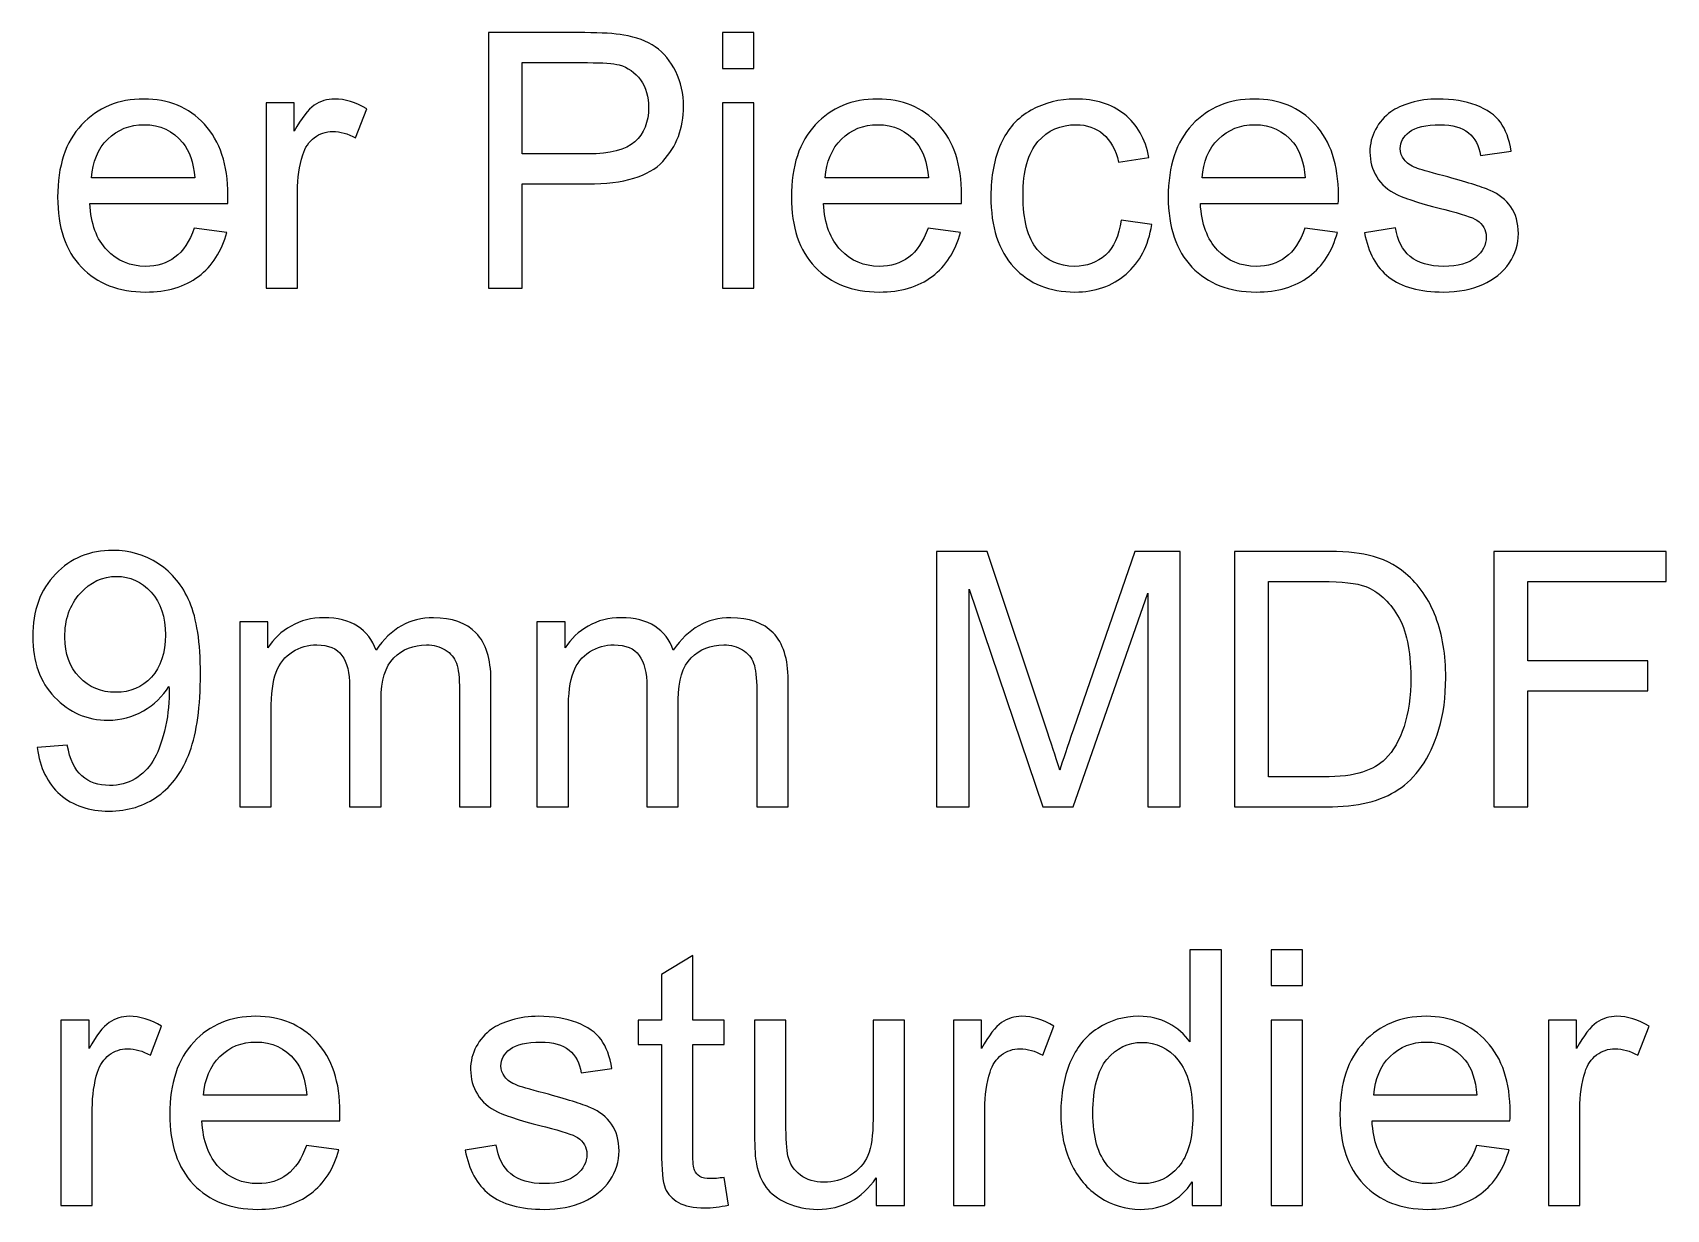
# Model space of a CAD drawing. Header units: millimetres. Extents: x 198 to 2216, y -826 to 151.
# Drawn here: x 527 to 643.3, y -806.1 to -722.3 of the extents above; entities that cross this region are included whole.
import ezdxf

# ---------------------------------------------------------------- set-up
doc = ezdxf.new("R2010")
doc.units = ezdxf.units.MM
doc.header["$MEASUREMENT"] = 0
doc.layers.add('Layer 1', color=7, linetype='Continuous')

msp = doc.modelspace()

# ---------------------------------------------------------------- linework, layer by layer
at = {"layer": 'Layer 1', "color": 250}
for points, knots in [([(559.4156, -740.5135), (559.4156, -740.5135), (559.4156, -722.3271), (559.4156, -722.3271), (559.4156, -722.3271), (566.2821, -722.3271), (566.2821, -722.3271), (567.4886, -722.3271), (568.4114, -722.3864), (569.0507, -722.5007), (569.9439, -722.6488), (570.6932, -722.9325), (571.2986, -723.3473), (571.9039, -723.7664), (572.3908, -724.3506), (572.7591, -725.0999), (573.1274, -725.8492), (573.3094, -726.6747), (573.3094, -727.5764), (573.3094, -729.1174), (572.8183, -730.4255), (571.832, -731.4923), (570.8498, -732.5633), (569.0676, -733.0967), (566.4937, -733.0967), (566.4937, -733.0967), (561.8286, -733.0967), (561.8286, -733.0967), (561.8286, -733.0967), (561.8286, -740.5135), (561.8286, -740.5135), (561.8286, -740.5135), (559.4156, -740.5135), (559.4156, -740.5135)], [0, 0, 0, 0, 0.09090909, 0.09090909, 0.09090909, 0.18181818, 0.18181818, 0.18181818, 0.27272727, 0.27272727, 0.27272727, 0.36363636, 0.36363636, 0.36363636, 0.45454545, 0.45454545, 0.45454545, 0.54545455, 0.54545455, 0.54545455, 0.63636364, 0.63636364, 0.63636364, 0.72727273, 0.72727273, 0.72727273, 0.81818182, 0.81818182, 0.81818182, 0.90909091, 0.90909091, 0.90909091, 1, 1, 1, 1]), ([(576.078, -724.8671), (576.078, -724.8671), (576.078, -722.3271), (576.078, -722.3271), (576.078, -722.3271), (578.3132, -722.3271), (578.3132, -722.3271), (578.3132, -722.3271), (578.3132, -724.8671), (578.3132, -724.8671), (578.3132, -724.8671), (576.078, -724.8671), (576.078, -724.8671)], [0, 0, 0, 0, 0.25, 0.25, 0.25, 0.5, 0.5, 0.5, 0.75, 0.75, 0.75, 1, 1, 1, 1]), ([(561.8286, -730.9631), (561.8286, -730.9631), (566.5276, -730.9631), (566.5276, -730.9631), (568.0855, -730.9631), (569.1861, -730.6752), (569.8423, -730.0953), (570.4942, -729.5153), (570.8202, -728.7025), (570.8202, -727.6484), (570.8202, -726.8906), (570.6297, -726.2387), (570.2445, -725.6968), (569.8592, -725.155), (569.3512, -724.7951), (568.7247, -724.6216), (568.3183, -724.5157), (567.569, -724.4607), (566.481, -724.4607), (566.481, -724.4607), (561.8286, -724.4607), (561.8286, -724.4607), (561.8286, -724.4607), (561.8286, -730.9631), (561.8286, -730.9631)], [0, 0, 0, 0, 0.125, 0.125, 0.125, 0.25, 0.25, 0.25, 0.375, 0.375, 0.375, 0.5, 0.5, 0.5, 0.625, 0.625, 0.625, 0.75, 0.75, 0.75, 0.875, 0.875, 0.875, 1, 1, 1, 1]), ([(538.486, -736.2463), (538.486, -736.2463), (540.7974, -736.5511), (540.7974, -736.5511), (540.4376, -737.8931), (539.7645, -738.9387), (538.7823, -739.6795), (537.8002, -740.4204), (536.5471, -740.7929), (535.0189, -740.7929), (533.097, -740.7929), (531.573, -740.2002), (530.4469, -739.0149), (529.3208, -737.8338), (528.7578, -736.1701), (528.7578, -734.0323), (528.7578, -731.8225), (529.3251, -730.1037), (530.4638, -728.8845), (531.6026, -727.6611), (533.08, -727.0515), (534.8961, -727.0515), (536.653, -727.0515), (538.0881, -727.6484), (539.2014, -728.8464), (540.3148, -730.0445), (540.8736, -731.7293), (540.8736, -733.901), (540.8736, -734.0323), (540.8694, -734.2312), (540.8609, -734.4937), (540.8609, -734.4937), (531.0438, -734.4937), (531.0438, -734.4937), (531.1285, -735.9373), (531.5349, -737.0464), (532.2715, -737.8126), (533.0038, -738.5789), (533.9225, -738.9641), (535.0189, -738.9641), (535.8359, -738.9641), (536.5344, -738.7482), (537.1102, -738.3164), (537.6901, -737.8846), (538.1473, -737.1946), (538.486, -736.2463)], [0, 0, 0, 0, 0.06666667, 0.06666667, 0.06666667, 0.13333333, 0.13333333, 0.13333333, 0.2, 0.2, 0.2, 0.26666667, 0.26666667, 0.26666667, 0.33333333, 0.33333333, 0.33333333, 0.4, 0.4, 0.4, 0.46666667, 0.46666667, 0.46666667, 0.53333333, 0.53333333, 0.53333333, 0.6, 0.6, 0.6, 0.66666667, 0.66666667, 0.66666667, 0.73333333, 0.73333333, 0.73333333, 0.8, 0.8, 0.8, 0.86666667, 0.86666667, 0.86666667, 0.93333333, 0.93333333, 0.93333333, 1, 1, 1, 1]), ([(543.5956, -740.5135), (543.5956, -740.5135), (543.5956, -727.3309), (543.5956, -727.3309), (543.5956, -727.3309), (545.6022, -727.3309), (545.6022, -727.3309), (545.6022, -727.3309), (545.6022, -729.3502), (545.6022, -729.3502), (546.1144, -728.4146), (546.5886, -727.7966), (547.0246, -727.5002), (547.4606, -727.1997), (547.939, -727.0515), (548.4597, -727.0515), (549.2132, -727.0515), (549.9795, -727.2886), (550.7584, -727.7585), (550.7584, -727.7585), (549.9625, -729.8201), (549.9625, -729.8201), (549.4207, -729.5153), (548.8788, -729.3629), (548.3369, -729.3629), (547.8501, -729.3629), (547.4141, -729.5111), (547.0288, -729.8032), (546.6436, -730.0953), (546.3684, -730.5017), (546.2033, -731.0224), (545.9536, -731.814), (545.8308, -732.6818), (545.8308, -733.6259), (545.8308, -733.6259), (545.8308, -740.5135), (545.8308, -740.5135), (545.8308, -740.5135), (543.5956, -740.5135), (543.5956, -740.5135)], [0, 0, 0, 0, 0.07692308, 0.07692308, 0.07692308, 0.15384615, 0.15384615, 0.15384615, 0.23076923, 0.23076923, 0.23076923, 0.30769231, 0.30769231, 0.30769231, 0.38461538, 0.38461538, 0.38461538, 0.46153846, 0.46153846, 0.46153846, 0.53846154, 0.53846154, 0.53846154, 0.61538462, 0.61538462, 0.61538462, 0.69230769, 0.69230769, 0.69230769, 0.76923077, 0.76923077, 0.76923077, 0.84615385, 0.84615385, 0.84615385, 0.92307692, 0.92307692, 0.92307692, 1, 1, 1, 1]), ([(576.078, -740.5135), (576.078, -740.5135), (576.078, -727.3309), (576.078, -727.3309), (576.078, -727.3309), (578.3132, -727.3309), (578.3132, -727.3309), (578.3132, -727.3309), (578.3132, -740.5135), (578.3132, -740.5135), (578.3132, -740.5135), (576.078, -740.5135), (576.078, -740.5135)], [0, 0, 0, 0, 0.25, 0.25, 0.25, 0.5, 0.5, 0.5, 0.75, 0.75, 0.75, 1, 1, 1, 1]), ([(590.7126, -736.2463), (590.7126, -736.2463), (593.024, -736.5511), (593.024, -736.5511), (592.6642, -737.8931), (591.9911, -738.9387), (591.0089, -739.6795), (590.0268, -740.4204), (588.7737, -740.7929), (587.2455, -740.7929), (585.3236, -740.7929), (583.7996, -740.2002), (582.6735, -739.0149), (581.5474, -737.8338), (580.9844, -736.1701), (580.9844, -734.0323), (580.9844, -731.8225), (581.5517, -730.1037), (582.6904, -728.8845), (583.8292, -727.6611), (585.3066, -727.0515), (587.1227, -727.0515), (588.8796, -727.0515), (590.3147, -727.6484), (591.428, -728.8464), (592.5414, -730.0445), (593.1002, -731.7293), (593.1002, -733.901), (593.1002, -734.0323), (593.096, -734.2312), (593.0875, -734.4937), (593.0875, -734.4937), (583.2704, -734.4937), (583.2704, -734.4937), (583.3551, -735.9373), (583.7615, -737.0464), (584.4981, -737.8126), (585.2304, -738.5789), (586.1491, -738.9641), (587.2455, -738.9641), (588.0625, -738.9641), (588.761, -738.7482), (589.3368, -738.3164), (589.9167, -737.8846), (590.3739, -737.1946), (590.7126, -736.2463)], [0, 0, 0, 0, 0.06666667, 0.06666667, 0.06666667, 0.13333333, 0.13333333, 0.13333333, 0.2, 0.2, 0.2, 0.26666667, 0.26666667, 0.26666667, 0.33333333, 0.33333333, 0.33333333, 0.4, 0.4, 0.4, 0.46666667, 0.46666667, 0.46666667, 0.53333333, 0.53333333, 0.53333333, 0.6, 0.6, 0.6, 0.66666667, 0.66666667, 0.66666667, 0.73333333, 0.73333333, 0.73333333, 0.8, 0.8, 0.8, 0.86666667, 0.86666667, 0.86666667, 0.93333333, 0.93333333, 0.93333333, 1, 1, 1, 1]), ([(604.4582, -735.6875), (604.4582, -735.6875), (606.6426, -735.9923), (606.6426, -735.9923), (606.4013, -737.4951), (605.7917, -738.6678), (604.8053, -739.5187), (603.819, -740.3696), (602.604, -740.7929), (601.1689, -740.7929), (599.3697, -740.7929), (597.9219, -740.2045), (596.8297, -739.0276), (595.7333, -737.8507), (595.1872, -736.1659), (595.1872, -733.973), (595.1872, -732.5506), (595.4243, -731.3102), (595.8942, -730.2434), (596.3641, -729.1809), (597.0795, -728.3808), (598.0447, -727.8516), (599.0057, -727.3182), (600.0513, -727.0515), (601.1858, -727.0515), (602.6125, -727.0515), (603.7851, -727.4113), (604.691, -728.1352), (605.6012, -728.8591), (606.1854, -729.8878), (606.4394, -731.2171), (606.4394, -731.2171), (604.2804, -731.5473), (604.2804, -731.5473), (604.073, -730.6625), (603.7089, -729.9979), (603.1797, -729.5492), (602.6548, -729.1047), (602.0198, -728.8803), (601.2747, -728.8803), (600.1487, -728.8803), (599.2343, -729.2825), (598.5273, -730.0868), (597.8246, -730.8954), (597.4732, -732.1654), (597.4732, -733.9095), (597.4732, -735.679), (597.8119, -736.9617), (598.4892, -737.7618), (599.1708, -738.5619), (600.0555, -738.9641), (601.1435, -738.9641), (602.024, -738.9641), (602.7564, -738.6974), (603.3406, -738.1598), (603.929, -737.6264), (604.3016, -736.8009), (604.4582, -735.6875)], [0, 0, 0, 0, 0.05263158, 0.05263158, 0.05263158, 0.10526316, 0.10526316, 0.10526316, 0.15789474, 0.15789474, 0.15789474, 0.21052632, 0.21052632, 0.21052632, 0.26315789, 0.26315789, 0.26315789, 0.31578947, 0.31578947, 0.31578947, 0.36842105, 0.36842105, 0.36842105, 0.42105263, 0.42105263, 0.42105263, 0.47368421, 0.47368421, 0.47368421, 0.52631579, 0.52631579, 0.52631579, 0.57894737, 0.57894737, 0.57894737, 0.63157895, 0.63157895, 0.63157895, 0.68421053, 0.68421053, 0.68421053, 0.73684211, 0.73684211, 0.73684211, 0.78947368, 0.78947368, 0.78947368, 0.84210526, 0.84210526, 0.84210526, 0.89473684, 0.89473684, 0.89473684, 0.94736842, 0.94736842, 0.94736842, 1, 1, 1, 1]), ([(617.5392, -736.2463), (617.5392, -736.2463), (619.8506, -736.5511), (619.8506, -736.5511), (619.4908, -737.8931), (618.8177, -738.9387), (617.8355, -739.6795), (616.8534, -740.4204), (615.6003, -740.7929), (614.0721, -740.7929), (612.1502, -740.7929), (610.6262, -740.2002), (609.5001, -739.0149), (608.374, -737.8338), (607.811, -736.1701), (607.811, -734.0323), (607.811, -731.8225), (608.3783, -730.1037), (609.517, -728.8845), (610.6558, -727.6611), (612.1332, -727.0515), (613.9493, -727.0515), (615.7062, -727.0515), (617.1413, -727.6484), (618.2546, -728.8464), (619.368, -730.0445), (619.9268, -731.7293), (619.9268, -733.901), (619.9268, -734.0323), (619.9226, -734.2312), (619.9141, -734.4937), (619.9141, -734.4937), (610.097, -734.4937), (610.097, -734.4937), (610.1817, -735.9373), (610.5881, -737.0464), (611.3247, -737.8126), (612.057, -738.5789), (612.9757, -738.9641), (614.0721, -738.9641), (614.8891, -738.9641), (615.5876, -738.7482), (616.1634, -738.3164), (616.7433, -737.8846), (617.2005, -737.1946), (617.5392, -736.2463)], [0, 0, 0, 0, 0.06666667, 0.06666667, 0.06666667, 0.13333333, 0.13333333, 0.13333333, 0.2, 0.2, 0.2, 0.26666667, 0.26666667, 0.26666667, 0.33333333, 0.33333333, 0.33333333, 0.4, 0.4, 0.4, 0.46666667, 0.46666667, 0.46666667, 0.53333333, 0.53333333, 0.53333333, 0.6, 0.6, 0.6, 0.66666667, 0.66666667, 0.66666667, 0.73333333, 0.73333333, 0.73333333, 0.8, 0.8, 0.8, 0.86666667, 0.86666667, 0.86666667, 0.93333333, 0.93333333, 0.93333333, 1, 1, 1, 1]), ([(621.7852, -736.5765), (621.7852, -736.5765), (623.995, -736.2209), (623.995, -736.2209), (624.1178, -737.1057), (624.4649, -737.783), (625.0322, -738.2571), (625.5994, -738.727), (626.3953, -738.9641), (627.4113, -738.9641), (628.44, -738.9641), (629.202, -738.7567), (629.7015, -738.3376), (630.1968, -737.9227), (630.4466, -737.4316), (630.4466, -736.8686), (630.4466, -736.3648), (630.2222, -735.9669), (629.7777, -735.679), (629.4645, -735.4801), (628.7025, -735.2303), (627.4917, -734.9213), (625.8577, -734.5106), (624.7274, -734.155), (624.0924, -733.8545), (623.4616, -733.5497), (622.9832, -733.1348), (622.6573, -732.6014), (622.3313, -732.0722), (622.1662, -731.4838), (622.1662, -730.8403), (622.1662, -730.2519), (622.3017, -729.71), (622.5684, -729.2105), (622.8393, -728.711), (623.2034, -728.2961), (623.6648, -727.9659), (624.0119, -727.7119), (624.4861, -727.496), (625.083, -727.3182), (625.6841, -727.1404), (626.3233, -727.0515), (627.0091, -727.0515), (628.0421, -727.0515), (628.948, -727.1997), (629.7269, -727.5002), (630.5101, -727.7966), (631.0858, -728.203), (631.4584, -728.711), (631.8267, -729.2232), (632.0849, -729.9048), (632.2246, -730.7599), (632.2246, -730.7599), (630.0402, -731.0647), (630.0402, -731.0647), (629.9428, -730.3789), (629.655, -729.8413), (629.1808, -729.456), (628.7067, -729.0708), (628.0378, -728.8803), (627.17, -728.8803), (626.1498, -728.8803), (625.4174, -729.0496), (624.9814, -729.3883), (624.5453, -729.727), (624.3252, -730.1249), (624.3252, -730.5779), (624.3252, -730.8657), (624.4141, -731.1282), (624.5961, -731.361), (624.7782, -731.5981), (625.0618, -731.7971), (625.4513, -731.9537), (625.6756, -732.0384), (626.3276, -732.2289), (627.4198, -732.5252), (628.9946, -732.9443), (630.0952, -733.2914), (630.7218, -733.5581), (631.3483, -733.8248), (631.8394, -734.2185), (632.195, -734.7265), (632.5548, -735.2388), (632.7326, -735.8738), (632.7326, -736.6358), (632.7326, -737.3766), (632.5167, -738.0751), (632.0807, -738.7313), (631.6446, -739.3874), (631.0181, -739.8954), (630.2011, -740.2553), (629.3798, -740.6151), (628.4527, -740.7929), (627.4198, -740.7929), (625.7095, -740.7929), (624.4014, -740.4373), (623.5039, -739.7303), (622.6065, -739.0191), (622.035, -737.9693), (621.7852, -736.5765)], [0, 0, 0, 0, 0.03030303, 0.03030303, 0.03030303, 0.06060606, 0.06060606, 0.06060606, 0.09090909, 0.09090909, 0.09090909, 0.12121212, 0.12121212, 0.12121212, 0.15151515, 0.15151515, 0.15151515, 0.18181818, 0.18181818, 0.18181818, 0.21212121, 0.21212121, 0.21212121, 0.24242424, 0.24242424, 0.24242424, 0.27272727, 0.27272727, 0.27272727, 0.3030303, 0.3030303, 0.3030303, 0.33333333, 0.33333333, 0.33333333, 0.36363636, 0.36363636, 0.36363636, 0.39393939, 0.39393939, 0.39393939, 0.42424242, 0.42424242, 0.42424242, 0.45454545, 0.45454545, 0.45454545, 0.48484848, 0.48484848, 0.48484848, 0.51515152, 0.51515152, 0.51515152, 0.54545455, 0.54545455, 0.54545455, 0.57575758, 0.57575758, 0.57575758, 0.60606061, 0.60606061, 0.60606061, 0.63636364, 0.63636364, 0.63636364, 0.66666667, 0.66666667, 0.66666667, 0.6969697, 0.6969697, 0.6969697, 0.72727273, 0.72727273, 0.72727273, 0.75757576, 0.75757576, 0.75757576, 0.78787879, 0.78787879, 0.78787879, 0.81818182, 0.81818182, 0.81818182, 0.84848485, 0.84848485, 0.84848485, 0.87878788, 0.87878788, 0.87878788, 0.90909091, 0.90909091, 0.90909091, 0.93939394, 0.93939394, 0.93939394, 0.96969697, 0.96969697, 0.96969697, 1, 1, 1, 1]), ([(531.1708, -732.6649), (531.1708, -732.6649), (538.5114, -732.6649), (538.5114, -732.6649), (538.414, -731.5558), (538.1304, -730.726), (537.669, -730.1715), (536.962, -729.3121), (536.0391, -728.8803), (534.9088, -728.8803), (533.8844, -728.8803), (533.025, -729.2232), (532.3265, -729.909), (531.6322, -730.5948), (531.247, -731.5134), (531.1708, -732.6649)], [0, 0, 0, 0, 0.2, 0.2, 0.2, 0.4, 0.4, 0.4, 0.6, 0.6, 0.6, 0.8, 0.8, 0.8, 1, 1, 1, 1]), ([(583.3974, -732.6649), (583.3974, -732.6649), (590.738, -732.6649), (590.738, -732.6649), (590.6406, -731.5558), (590.357, -730.726), (589.8956, -730.1715), (589.1886, -729.3121), (588.2657, -728.8803), (587.1354, -728.8803), (586.111, -728.8803), (585.2516, -729.2232), (584.5531, -729.909), (583.8588, -730.5948), (583.4736, -731.5134), (583.3974, -732.6649)], [0, 0, 0, 0, 0.2, 0.2, 0.2, 0.4, 0.4, 0.4, 0.6, 0.6, 0.6, 0.8, 0.8, 0.8, 1, 1, 1, 1]), ([(610.224, -732.6649), (610.224, -732.6649), (617.5646, -732.6649), (617.5646, -732.6649), (617.4672, -731.5558), (617.1836, -730.726), (616.7222, -730.1715), (616.0152, -729.3121), (615.0923, -728.8803), (613.962, -728.8803), (612.9376, -728.8803), (612.0782, -729.2232), (611.3797, -729.909), (610.6854, -730.5948), (610.3002, -731.5134), (610.224, -732.6649)], [0, 0, 0, 0, 0.2, 0.2, 0.2, 0.4, 0.4, 0.4, 0.6, 0.6, 0.6, 0.8, 0.8, 0.8, 1, 1, 1, 1]), ([(527.3105, -773.2293), (527.3105, -773.2293), (529.4441, -773.0515), (529.4441, -773.0515), (529.6261, -774.059), (529.9733, -774.7872), (530.4855, -775.2401), (530.9977, -775.6931), (531.6539, -775.9217), (532.4582, -775.9217), (533.144, -775.9217), (533.7452, -775.7651), (534.2659, -775.4476), (534.7866, -775.1343), (535.2099, -774.7152), (535.5359, -774.186), (535.8618, -773.6611), (536.137, -772.9499), (536.3614, -772.0567), (536.5857, -771.1634), (536.6958, -770.2533), (536.6958, -769.3262), (536.6958, -769.2288), (536.6916, -769.0764), (536.6831, -768.8774), (536.2386, -769.5886), (535.629, -770.1686), (534.8585, -770.6089), (534.0881, -771.0534), (533.2499, -771.2735), (532.3524, -771.2735), (530.8496, -771.2735), (529.5796, -770.7274), (528.5382, -769.6352), (527.501, -768.5472), (526.9803, -767.1079), (526.9803, -765.3214), (526.9803, -763.4757), (527.5222, -761.994), (528.6101, -760.868), (529.6939, -759.7461), (531.0528, -759.1831), (532.6911, -759.1831), (533.8679, -759.1831), (534.9474, -759.5006), (535.9296, -760.1398), (536.9075, -760.7748), (537.6483, -761.6808), (538.1563, -762.8619), (538.6643, -764.0387), (538.9183, -765.7448), (538.9183, -767.9757), (538.9183, -770.2998), (538.6685, -772.1498), (538.1648, -773.5256), (537.661, -774.9057), (536.9075, -775.9513), (535.9126, -776.671), (534.9178, -777.3907), (533.7536, -777.7505), (532.4159, -777.7505), (530.9935, -777.7505), (529.8336, -777.3568), (528.9319, -776.5652), (528.0344, -775.7735), (527.4925, -774.6602), (527.3105, -773.2293)], [0, 0, 0, 0, 0.04545455, 0.04545455, 0.04545455, 0.09090909, 0.09090909, 0.09090909, 0.13636364, 0.13636364, 0.13636364, 0.18181818, 0.18181818, 0.18181818, 0.22727273, 0.22727273, 0.22727273, 0.27272727, 0.27272727, 0.27272727, 0.31818182, 0.31818182, 0.31818182, 0.36363636, 0.36363636, 0.36363636, 0.40909091, 0.40909091, 0.40909091, 0.45454545, 0.45454545, 0.45454545, 0.5, 0.5, 0.5, 0.54545455, 0.54545455, 0.54545455, 0.59090909, 0.59090909, 0.59090909, 0.63636364, 0.63636364, 0.63636364, 0.68181818, 0.68181818, 0.68181818, 0.72727273, 0.72727273, 0.72727273, 0.77272727, 0.77272727, 0.77272727, 0.81818182, 0.81818182, 0.81818182, 0.86363636, 0.86363636, 0.86363636, 0.90909091, 0.90909091, 0.90909091, 0.95454545, 0.95454545, 0.95454545, 1, 1, 1, 1]), ([(591.3185, -777.4457), (591.3185, -777.4457), (591.3185, -759.2593), (591.3185, -759.2593), (591.3185, -759.2593), (594.9253, -759.2593), (594.9253, -759.2593), (594.9253, -759.2593), (599.2264, -772.1329), (599.2264, -772.1329), (599.6243, -773.3309), (599.9122, -774.2284), (600.0942, -774.8253), (600.3016, -774.1649), (600.6276, -773.1912), (601.0679, -771.9085), (601.0679, -771.9085), (605.4451, -759.2593), (605.4451, -759.2593), (605.4451, -759.2593), (608.6667, -759.2593), (608.6667, -759.2593), (608.6667, -759.2593), (608.6667, -777.4457), (608.6667, -777.4457), (608.6667, -777.4457), (606.3553, -777.4457), (606.3553, -777.4457), (606.3553, -777.4457), (606.3553, -762.2311), (606.3553, -762.2311), (606.3553, -762.2311), (601.0467, -777.4457), (601.0467, -777.4457), (601.0467, -777.4457), (598.8792, -777.4457), (598.8792, -777.4457), (598.8792, -777.4457), (593.6299, -761.9517), (593.6299, -761.9517), (593.6299, -761.9517), (593.6299, -777.4457), (593.6299, -777.4457), (593.6299, -777.4457), (591.3185, -777.4457), (591.3185, -777.4457)], [0, 0, 0, 0, 0.06666667, 0.06666667, 0.06666667, 0.13333333, 0.13333333, 0.13333333, 0.2, 0.2, 0.2, 0.26666667, 0.26666667, 0.26666667, 0.33333333, 0.33333333, 0.33333333, 0.4, 0.4, 0.4, 0.46666667, 0.46666667, 0.46666667, 0.53333333, 0.53333333, 0.53333333, 0.6, 0.6, 0.6, 0.66666667, 0.66666667, 0.66666667, 0.73333333, 0.73333333, 0.73333333, 0.8, 0.8, 0.8, 0.86666667, 0.86666667, 0.86666667, 0.93333333, 0.93333333, 0.93333333, 1, 1, 1, 1]), ([(612.5275, -777.4457), (612.5275, -777.4457), (612.5275, -759.2593), (612.5275, -759.2593), (612.5275, -759.2593), (618.7928, -759.2593), (618.7928, -759.2593), (620.2068, -759.2593), (621.2863, -759.344), (622.0313, -759.5175), (623.0727, -759.7588), (623.9617, -760.1949), (624.6983, -760.8214), (625.6593, -761.6342), (626.3747, -762.6671), (626.8489, -763.9287), (627.3272, -765.1902), (627.5643, -766.6338), (627.5643, -768.2551), (627.5643, -769.6352), (627.4034, -770.8586), (627.0817, -771.9254), (626.76, -772.9922), (626.3451, -773.877), (625.8413, -774.5755), (625.3333, -775.274), (624.783, -775.8243), (624.1819, -776.2223), (623.585, -776.6244), (622.8611, -776.9292), (622.0144, -777.1367), (621.1635, -777.3441), (620.1898, -777.4457), (619.0892, -777.4457), (619.0892, -777.4457), (612.5275, -777.4457), (612.5275, -777.4457)], [0, 0, 0, 0, 0.08333333, 0.08333333, 0.08333333, 0.16666667, 0.16666667, 0.16666667, 0.25, 0.25, 0.25, 0.33333333, 0.33333333, 0.33333333, 0.41666667, 0.41666667, 0.41666667, 0.5, 0.5, 0.5, 0.58333333, 0.58333333, 0.58333333, 0.66666667, 0.66666667, 0.66666667, 0.75, 0.75, 0.75, 0.83333333, 0.83333333, 0.83333333, 0.91666667, 0.91666667, 0.91666667, 1, 1, 1, 1]), ([(630.9975, -777.4457), (630.9975, -777.4457), (630.9975, -759.2593), (630.9975, -759.2593), (630.9975, -759.2593), (643.2657, -759.2593), (643.2657, -759.2593), (643.2657, -759.2593), (643.2657, -761.3929), (643.2657, -761.3929), (643.2657, -761.3929), (633.4105, -761.3929), (633.4105, -761.3929), (633.4105, -761.3929), (633.4105, -767.0571), (633.4105, -767.0571), (633.4105, -767.0571), (641.9449, -767.0571), (641.9449, -767.0571), (641.9449, -767.0571), (641.9449, -769.1907), (641.9449, -769.1907), (641.9449, -769.1907), (633.4105, -769.1907), (633.4105, -769.1907), (633.4105, -769.1907), (633.4105, -777.4457), (633.4105, -777.4457), (633.4105, -777.4457), (630.9975, -777.4457), (630.9975, -777.4457)], [0, 0, 0, 0, 0.1, 0.1, 0.1, 0.2, 0.2, 0.2, 0.3, 0.3, 0.3, 0.4, 0.4, 0.4, 0.5, 0.5, 0.5, 0.6, 0.6, 0.6, 0.7, 0.7, 0.7, 0.8, 0.8, 0.8, 0.9, 0.9, 0.9, 1, 1, 1, 1]), ([(536.4291, -765.2071), (536.4291, -763.9287), (536.0904, -762.9127), (535.4131, -762.1634), (534.74, -761.4141), (533.9187, -761.0373), (532.9535, -761.0373), (531.9545, -761.0373), (531.0909, -761.4395), (530.3627, -762.248), (529.6304, -763.0566), (529.2663, -764.1065), (529.2663, -765.3934), (529.2663, -766.5491), (529.6134, -767.4889), (530.3035, -768.2086), (530.9977, -768.9325), (531.8613, -769.2923), (532.89, -769.2923), (533.923, -769.2923), (534.7696, -768.9325), (535.4343, -768.2086), (536.0989, -767.4889), (536.4291, -766.4856), (536.4291, -765.2071)], [0, 0, 0, 0, 0.125, 0.125, 0.125, 0.25, 0.25, 0.25, 0.375, 0.375, 0.375, 0.5, 0.5, 0.5, 0.625, 0.625, 0.625, 0.75, 0.75, 0.75, 0.875, 0.875, 0.875, 1, 1, 1, 1]), ([(614.9405, -775.3121), (614.9405, -775.3121), (618.8182, -775.3121), (618.8182, -775.3121), (620.0163, -775.3121), (620.9561, -775.202), (621.6376, -774.9777), (622.3192, -774.7533), (622.8611, -774.44), (623.2675, -774.0336), (623.8347, -773.4621), (624.2792, -772.6917), (624.5967, -771.7265), (624.9142, -770.7613), (625.0751, -769.5929), (625.0751, -768.217), (625.0751, -766.312), (624.7618, -764.8473), (624.1395, -763.8228), (623.5172, -762.7984), (622.7595, -762.1126), (621.8662, -761.7654), (621.2228, -761.5157), (620.1856, -761.3929), (618.7547, -761.3929), (618.7547, -761.3929), (614.9405, -761.3929), (614.9405, -761.3929), (614.9405, -761.3929), (614.9405, -775.3121), (614.9405, -775.3121)], [0, 0, 0, 0, 0.1, 0.1, 0.1, 0.2, 0.2, 0.2, 0.3, 0.3, 0.3, 0.4, 0.4, 0.4, 0.5, 0.5, 0.5, 0.6, 0.6, 0.6, 0.7, 0.7, 0.7, 0.8, 0.8, 0.8, 0.9, 0.9, 0.9, 1, 1, 1, 1]), ([(541.7165, -777.4457), (541.7165, -777.4457), (541.7165, -764.2631), (541.7165, -764.2631), (541.7165, -764.2631), (543.7231, -764.2631), (543.7231, -764.2631), (543.7231, -764.2631), (543.7231, -766.1258), (543.7231, -766.1258), (544.1337, -765.4823), (544.6841, -764.9616), (545.3699, -764.5721), (546.0557, -764.1784), (546.8346, -763.9837), (547.7109, -763.9837), (548.6846, -763.9837), (549.4847, -764.1869), (550.107, -764.5891), (550.7293, -764.9955), (551.1695, -765.5585), (551.4235, -766.2866), (552.4734, -764.7499), (553.8323, -763.9837), (555.5087, -763.9837), (556.821, -763.9837), (557.8328, -764.3435), (558.5355, -765.0674), (559.2425, -765.7913), (559.5981, -766.9047), (559.5981, -768.4075), (559.5981, -768.4075), (559.5981, -777.4457), (559.5981, -777.4457), (559.5981, -777.4457), (557.3629, -777.4457), (557.3629, -777.4457), (557.3629, -777.4457), (557.3629, -769.1484), (557.3629, -769.1484), (557.3629, -768.2594), (557.2867, -767.6159), (557.1428, -767.2222), (556.9988, -766.8285), (556.7364, -766.5152), (556.3511, -766.2739), (555.9701, -766.0326), (555.5214, -765.9141), (555.0092, -765.9141), (554.0778, -765.9141), (553.3074, -766.2231), (552.6935, -766.837), (552.0797, -767.455), (551.7749, -768.4414), (551.7749, -769.7961), (551.7749, -769.7961), (551.7749, -777.4457), (551.7749, -777.4457), (551.7749, -777.4457), (549.5397, -777.4457), (549.5397, -777.4457), (549.5397, -777.4457), (549.5397, -768.8901), (549.5397, -768.8901), (549.5397, -767.8995), (549.3577, -767.1545), (548.9936, -766.6592), (548.6295, -766.1639), (548.0326, -765.9141), (547.2071, -765.9141), (546.5806, -765.9141), (546.0006, -766.0792), (545.4672, -766.4094), (544.9338, -766.7396), (544.5486, -767.2222), (544.3073, -767.8614), (544.0702, -768.4964), (543.9517, -769.4151), (543.9517, -770.6131), (543.9517, -770.6131), (543.9517, -777.4457), (543.9517, -777.4457), (543.9517, -777.4457), (541.7165, -777.4457), (541.7165, -777.4457)], [0, 0, 0, 0, 0.03571429, 0.03571429, 0.03571429, 0.07142857, 0.07142857, 0.07142857, 0.10714286, 0.10714286, 0.10714286, 0.14285714, 0.14285714, 0.14285714, 0.17857143, 0.17857143, 0.17857143, 0.21428571, 0.21428571, 0.21428571, 0.25, 0.25, 0.25, 0.28571429, 0.28571429, 0.28571429, 0.32142857, 0.32142857, 0.32142857, 0.35714286, 0.35714286, 0.35714286, 0.39285714, 0.39285714, 0.39285714, 0.42857143, 0.42857143, 0.42857143, 0.46428571, 0.46428571, 0.46428571, 0.5, 0.5, 0.5, 0.53571429, 0.53571429, 0.53571429, 0.57142857, 0.57142857, 0.57142857, 0.60714286, 0.60714286, 0.60714286, 0.64285714, 0.64285714, 0.64285714, 0.67857143, 0.67857143, 0.67857143, 0.71428571, 0.71428571, 0.71428571, 0.75, 0.75, 0.75, 0.78571429, 0.78571429, 0.78571429, 0.82142857, 0.82142857, 0.82142857, 0.85714286, 0.85714286, 0.85714286, 0.89285714, 0.89285714, 0.89285714, 0.92857143, 0.92857143, 0.92857143, 0.96428571, 0.96428571, 0.96428571, 1, 1, 1, 1]), ([(562.8747, -777.4457), (562.8747, -777.4457), (562.8747, -764.2631), (562.8747, -764.2631), (562.8747, -764.2631), (564.8813, -764.2631), (564.8813, -764.2631), (564.8813, -764.2631), (564.8813, -766.1258), (564.8813, -766.1258), (565.2919, -765.4823), (565.8423, -764.9616), (566.5281, -764.5721), (567.2139, -764.1784), (567.9928, -763.9837), (568.8691, -763.9837), (569.8428, -763.9837), (570.6429, -764.1869), (571.2652, -764.5891), (571.8875, -764.9955), (572.3277, -765.5585), (572.5817, -766.2866), (573.6316, -764.7499), (574.9905, -763.9837), (576.6669, -763.9837), (577.9792, -763.9837), (578.991, -764.3435), (579.6937, -765.0674), (580.4007, -765.7913), (580.7563, -766.9047), (580.7563, -768.4075), (580.7563, -768.4075), (580.7563, -777.4457), (580.7563, -777.4457), (580.7563, -777.4457), (578.5211, -777.4457), (578.5211, -777.4457), (578.5211, -777.4457), (578.5211, -769.1484), (578.5211, -769.1484), (578.5211, -768.2594), (578.4449, -767.6159), (578.301, -767.2222), (578.157, -766.8285), (577.8946, -766.5152), (577.5093, -766.2739), (577.1283, -766.0326), (576.6796, -765.9141), (576.1674, -765.9141), (575.236, -765.9141), (574.4656, -766.2231), (573.8517, -766.837), (573.2379, -767.455), (572.9331, -768.4414), (572.9331, -769.7961), (572.9331, -769.7961), (572.9331, -777.4457), (572.9331, -777.4457), (572.9331, -777.4457), (570.6979, -777.4457), (570.6979, -777.4457), (570.6979, -777.4457), (570.6979, -768.8901), (570.6979, -768.8901), (570.6979, -767.8995), (570.5159, -767.1545), (570.1518, -766.6592), (569.7877, -766.1639), (569.1908, -765.9141), (568.3653, -765.9141), (567.7388, -765.9141), (567.1588, -766.0792), (566.6254, -766.4094), (566.092, -766.7396), (565.7068, -767.2222), (565.4655, -767.8614), (565.2284, -768.4964), (565.1099, -769.4151), (565.1099, -770.6131), (565.1099, -770.6131), (565.1099, -777.4457), (565.1099, -777.4457), (565.1099, -777.4457), (562.8747, -777.4457), (562.8747, -777.4457)], [0, 0, 0, 0, 0.03571429, 0.03571429, 0.03571429, 0.07142857, 0.07142857, 0.07142857, 0.10714286, 0.10714286, 0.10714286, 0.14285714, 0.14285714, 0.14285714, 0.17857143, 0.17857143, 0.17857143, 0.21428571, 0.21428571, 0.21428571, 0.25, 0.25, 0.25, 0.28571429, 0.28571429, 0.28571429, 0.32142857, 0.32142857, 0.32142857, 0.35714286, 0.35714286, 0.35714286, 0.39285714, 0.39285714, 0.39285714, 0.42857143, 0.42857143, 0.42857143, 0.46428571, 0.46428571, 0.46428571, 0.5, 0.5, 0.5, 0.53571429, 0.53571429, 0.53571429, 0.57142857, 0.57142857, 0.57142857, 0.60714286, 0.60714286, 0.60714286, 0.64285714, 0.64285714, 0.64285714, 0.67857143, 0.67857143, 0.67857143, 0.71428571, 0.71428571, 0.71428571, 0.75, 0.75, 0.75, 0.78571429, 0.78571429, 0.78571429, 0.82142857, 0.82142857, 0.82142857, 0.85714286, 0.85714286, 0.85714286, 0.89285714, 0.89285714, 0.89285714, 0.92857143, 0.92857143, 0.92857143, 0.96428571, 0.96428571, 0.96428571, 1, 1, 1, 1]), ([(576.2097, -803.8279), (576.2097, -803.8279), (576.5145, -805.8006), (576.5145, -805.8006), (575.888, -805.9319), (575.3249, -805.9996), (574.8339, -805.9996), (574.0253, -805.9996), (573.3988, -805.8726), (572.95, -805.6144), (572.5055, -805.3561), (572.1923, -805.0217), (572.0102, -804.6026), (571.8282, -804.1835), (571.7393, -803.303), (571.7393, -801.961), (571.7393, -801.961), (571.7393, -794.3664), (571.7393, -794.3664), (571.7393, -794.3664), (570.0883, -794.3664), (570.0883, -794.3664), (570.0883, -794.3664), (570.0883, -792.6392), (570.0883, -792.6392), (570.0883, -792.6392), (571.7393, -792.6392), (571.7393, -792.6392), (571.7393, -792.6392), (571.7393, -789.3795), (571.7393, -789.3795), (571.7393, -789.3795), (573.9745, -788.0376), (573.9745, -788.0376), (573.9745, -788.0376), (573.9745, -792.6392), (573.9745, -792.6392), (573.9745, -792.6392), (576.2097, -792.6392), (576.2097, -792.6392), (576.2097, -792.6392), (576.2097, -794.3664), (576.2097, -794.3664), (576.2097, -794.3664), (573.9745, -794.3664), (573.9745, -794.3664), (573.9745, -794.3664), (573.9745, -802.088), (573.9745, -802.088), (573.9745, -802.7272), (574.0126, -803.1379), (574.093, -803.3199), (574.1692, -803.5019), (574.2962, -803.6459), (574.474, -803.7559), (574.6518, -803.8618), (574.9058, -803.9168), (575.236, -803.9168), (575.4816, -803.9168), (575.8075, -803.8872), (576.2097, -803.8279)], [0, 0, 0, 0, 0.05, 0.05, 0.05, 0.1, 0.1, 0.1, 0.15, 0.15, 0.15, 0.2, 0.2, 0.2, 0.25, 0.25, 0.25, 0.3, 0.3, 0.3, 0.35, 0.35, 0.35, 0.4, 0.4, 0.4, 0.45, 0.45, 0.45, 0.5, 0.5, 0.5, 0.55, 0.55, 0.55, 0.6, 0.6, 0.6, 0.65, 0.65, 0.65, 0.7, 0.7, 0.7, 0.75, 0.75, 0.75, 0.8, 0.8, 0.8, 0.85, 0.85, 0.85, 0.9, 0.9, 0.9, 0.95, 0.95, 0.95, 1, 1, 1, 1]), ([(609.5091, -805.8218), (609.5091, -805.8218), (609.5091, -804.1496), (609.5091, -804.1496), (608.6751, -805.4493), (607.4475, -806.1012), (605.8261, -806.1012), (604.7762, -806.1012), (603.811, -805.8133), (602.9347, -805.2334), (602.0542, -804.6576), (601.3726, -803.8491), (600.8858, -802.8161), (600.4032, -801.779), (600.1619, -800.5894), (600.1619, -799.2432), (600.1619, -797.9309), (600.382, -796.7413), (600.8181, -795.6703), (601.2583, -794.6035), (601.9145, -793.7822), (602.7908, -793.2149), (603.6629, -792.6434), (604.645, -792.3598), (605.7245, -792.3598), (606.5204, -792.3598), (607.2273, -792.5291), (607.8454, -792.8636), (608.4635, -793.198), (608.9672, -793.6383), (609.3567, -794.1759), (609.3567, -794.1759), (609.3567, -787.6354), (609.3567, -787.6354), (609.3567, -787.6354), (611.5919, -787.6354), (611.5919, -787.6354), (611.5919, -787.6354), (611.5919, -805.8218), (611.5919, -805.8218), (611.5919, -805.8218), (609.5091, -805.8218), (609.5091, -805.8218)], [0, 0, 0, 0, 0.07142857, 0.07142857, 0.07142857, 0.14285714, 0.14285714, 0.14285714, 0.21428571, 0.21428571, 0.21428571, 0.28571429, 0.28571429, 0.28571429, 0.35714286, 0.35714286, 0.35714286, 0.42857143, 0.42857143, 0.42857143, 0.5, 0.5, 0.5, 0.57142857, 0.57142857, 0.57142857, 0.64285714, 0.64285714, 0.64285714, 0.71428571, 0.71428571, 0.71428571, 0.78571429, 0.78571429, 0.78571429, 0.85714286, 0.85714286, 0.85714286, 0.92857143, 0.92857143, 0.92857143, 1, 1, 1, 1]), ([(615.1267, -790.1754), (615.1267, -790.1754), (615.1267, -787.6354), (615.1267, -787.6354), (615.1267, -787.6354), (617.3619, -787.6354), (617.3619, -787.6354), (617.3619, -787.6354), (617.3619, -790.1754), (617.3619, -790.1754), (617.3619, -790.1754), (615.1267, -790.1754), (615.1267, -790.1754)], [0, 0, 0, 0, 0.25, 0.25, 0.25, 0.5, 0.5, 0.5, 0.75, 0.75, 0.75, 1, 1, 1, 1]), ([(528.9911, -805.8218), (528.9911, -805.8218), (528.9911, -792.6392), (528.9911, -792.6392), (528.9911, -792.6392), (530.9977, -792.6392), (530.9977, -792.6392), (530.9977, -792.6392), (530.9977, -794.6585), (530.9977, -794.6585), (531.5099, -793.7229), (531.9841, -793.1049), (532.4201, -792.8085), (532.8561, -792.508), (533.3345, -792.3598), (533.8552, -792.3598), (534.6087, -792.3598), (535.375, -792.5969), (536.1539, -793.0668), (536.1539, -793.0668), (535.358, -795.1284), (535.358, -795.1284), (534.8162, -794.8236), (534.2743, -794.6712), (533.7324, -794.6712), (533.2456, -794.6712), (532.8096, -794.8194), (532.4243, -795.1115), (532.0391, -795.4036), (531.7639, -795.81), (531.5988, -796.3307), (531.3491, -797.1223), (531.2263, -797.9901), (531.2263, -798.9342), (531.2263, -798.9342), (531.2263, -805.8218), (531.2263, -805.8218), (531.2263, -805.8218), (528.9911, -805.8218), (528.9911, -805.8218)], [0, 0, 0, 0, 0.07692308, 0.07692308, 0.07692308, 0.15384615, 0.15384615, 0.15384615, 0.23076923, 0.23076923, 0.23076923, 0.30769231, 0.30769231, 0.30769231, 0.38461538, 0.38461538, 0.38461538, 0.46153846, 0.46153846, 0.46153846, 0.53846154, 0.53846154, 0.53846154, 0.61538462, 0.61538462, 0.61538462, 0.69230769, 0.69230769, 0.69230769, 0.76923077, 0.76923077, 0.76923077, 0.84615385, 0.84615385, 0.84615385, 0.92307692, 0.92307692, 0.92307692, 1, 1, 1, 1]), ([(546.4663, -801.5546), (546.4663, -801.5546), (548.7777, -801.8594), (548.7777, -801.8594), (548.4179, -803.2014), (547.7448, -804.247), (546.7626, -804.9878), (545.7805, -805.7287), (544.5274, -806.1012), (542.9992, -806.1012), (541.0773, -806.1012), (539.5533, -805.5085), (538.4272, -804.3232), (537.3011, -803.1421), (536.7381, -801.4784), (536.7381, -799.3406), (536.7381, -797.1308), (537.3054, -795.412), (538.4441, -794.1928), (539.5829, -792.9694), (541.0603, -792.3598), (542.8764, -792.3598), (544.6333, -792.3598), (546.0684, -792.9567), (547.1817, -794.1547), (548.2951, -795.3528), (548.8539, -797.0376), (548.8539, -799.2093), (548.8539, -799.3406), (548.8497, -799.5395), (548.8412, -799.802), (548.8412, -799.802), (539.0241, -799.802), (539.0241, -799.802), (539.1088, -801.2456), (539.5152, -802.3547), (540.2518, -803.1209), (540.9841, -803.8872), (541.9028, -804.2724), (542.9992, -804.2724), (543.8162, -804.2724), (544.5147, -804.0565), (545.0905, -803.6247), (545.6704, -803.1929), (546.1276, -802.5029), (546.4663, -801.5546)], [0, 0, 0, 0, 0.06666667, 0.06666667, 0.06666667, 0.13333333, 0.13333333, 0.13333333, 0.2, 0.2, 0.2, 0.26666667, 0.26666667, 0.26666667, 0.33333333, 0.33333333, 0.33333333, 0.4, 0.4, 0.4, 0.46666667, 0.46666667, 0.46666667, 0.53333333, 0.53333333, 0.53333333, 0.6, 0.6, 0.6, 0.66666667, 0.66666667, 0.66666667, 0.73333333, 0.73333333, 0.73333333, 0.8, 0.8, 0.8, 0.86666667, 0.86666667, 0.86666667, 0.93333333, 0.93333333, 0.93333333, 1, 1, 1, 1]), ([(557.7693, -801.8848), (557.7693, -801.8848), (559.9791, -801.5292), (559.9791, -801.5292), (560.1019, -802.414), (560.449, -803.0913), (561.0163, -803.5654), (561.5835, -804.0353), (562.3794, -804.2724), (563.3954, -804.2724), (564.4241, -804.2724), (565.1861, -804.065), (565.6856, -803.6459), (566.1809, -803.231), (566.4307, -802.7399), (566.4307, -802.1769), (566.4307, -801.6731), (566.2063, -801.2752), (565.7618, -800.9873), (565.4486, -800.7884), (564.6866, -800.5386), (563.4758, -800.2296), (561.8418, -799.8189), (560.7115, -799.4633), (560.0765, -799.1628), (559.4457, -798.858), (558.9673, -798.4431), (558.6414, -797.9097), (558.3154, -797.3805), (558.1503, -796.7921), (558.1503, -796.1486), (558.1503, -795.5602), (558.2858, -795.0183), (558.5525, -794.5188), (558.8234, -794.0193), (559.1875, -793.6044), (559.6489, -793.2742), (559.996, -793.0202), (560.4702, -792.8043), (561.0671, -792.6265), (561.6682, -792.4487), (562.3074, -792.3598), (562.9932, -792.3598), (564.0262, -792.3598), (564.9321, -792.508), (565.711, -792.8085), (566.4942, -793.1049), (567.0699, -793.5113), (567.4425, -794.0193), (567.8108, -794.5315), (568.069, -795.2131), (568.2087, -796.0682), (568.2087, -796.0682), (566.0243, -796.373), (566.0243, -796.373), (565.9269, -795.6872), (565.6391, -795.1496), (565.1649, -794.7643), (564.6908, -794.3791), (564.0219, -794.1886), (563.1541, -794.1886), (562.1339, -794.1886), (561.4015, -794.3579), (560.9655, -794.6966), (560.5294, -795.0353), (560.3093, -795.4332), (560.3093, -795.8862), (560.3093, -796.174), (560.3982, -796.4365), (560.5802, -796.6693), (560.7623, -796.9064), (561.0459, -797.1054), (561.4354, -797.262), (561.6597, -797.3467), (562.3117, -797.5372), (563.4039, -797.8335), (564.9787, -798.2526), (566.0793, -798.5997), (566.7059, -798.8664), (567.3324, -799.1331), (567.8235, -799.5268), (568.1791, -800.0348), (568.5389, -800.5471), (568.7167, -801.1821), (568.7167, -801.9441), (568.7167, -802.6849), (568.5008, -803.3834), (568.0648, -804.0396), (567.6287, -804.6957), (567.0022, -805.2037), (566.1852, -805.5636), (565.3639, -805.9234), (564.4368, -806.1012), (563.4039, -806.1012), (561.6936, -806.1012), (560.3855, -805.7456), (559.488, -805.0386), (558.5906, -804.3274), (558.0191, -803.2776), (557.7693, -801.8848)], [0, 0, 0, 0, 0.03030303, 0.03030303, 0.03030303, 0.06060606, 0.06060606, 0.06060606, 0.09090909, 0.09090909, 0.09090909, 0.12121212, 0.12121212, 0.12121212, 0.15151515, 0.15151515, 0.15151515, 0.18181818, 0.18181818, 0.18181818, 0.21212121, 0.21212121, 0.21212121, 0.24242424, 0.24242424, 0.24242424, 0.27272727, 0.27272727, 0.27272727, 0.3030303, 0.3030303, 0.3030303, 0.33333333, 0.33333333, 0.33333333, 0.36363636, 0.36363636, 0.36363636, 0.39393939, 0.39393939, 0.39393939, 0.42424242, 0.42424242, 0.42424242, 0.45454545, 0.45454545, 0.45454545, 0.48484848, 0.48484848, 0.48484848, 0.51515152, 0.51515152, 0.51515152, 0.54545455, 0.54545455, 0.54545455, 0.57575758, 0.57575758, 0.57575758, 0.60606061, 0.60606061, 0.60606061, 0.63636364, 0.63636364, 0.63636364, 0.66666667, 0.66666667, 0.66666667, 0.6969697, 0.6969697, 0.6969697, 0.72727273, 0.72727273, 0.72727273, 0.75757576, 0.75757576, 0.75757576, 0.78787879, 0.78787879, 0.78787879, 0.81818182, 0.81818182, 0.81818182, 0.84848485, 0.84848485, 0.84848485, 0.87878788, 0.87878788, 0.87878788, 0.90909091, 0.90909091, 0.90909091, 0.93939394, 0.93939394, 0.93939394, 0.96969697, 0.96969697, 0.96969697, 1, 1, 1, 1]), ([(587.0259, -805.8218), (587.0259, -805.8218), (587.0259, -803.8618), (587.0259, -803.8618), (586.0014, -805.3561), (584.6129, -806.1012), (582.8561, -806.1012), (582.0814, -806.1012), (581.3575, -805.953), (580.6844, -805.6567), (580.0113, -805.3561), (579.5117, -804.9836), (579.1858, -804.5349), (578.8598, -804.0819), (578.6312, -803.5316), (578.5, -802.8796), (578.4111, -802.4394), (578.3645, -801.7451), (578.3645, -800.7968), (578.3645, -800.7968), (578.3645, -792.6392), (578.3645, -792.6392), (578.3645, -792.6392), (580.5997, -792.6392), (580.5997, -792.6392), (580.5997, -792.6392), (580.5997, -799.9332), (580.5997, -799.9332), (580.5997, -801.0974), (580.6463, -801.8848), (580.7352, -802.287), (580.8749, -802.8754), (581.1712, -803.3326), (581.6284, -803.667), (582.0814, -804.0015), (582.6402, -804.1708), (583.309, -804.1708), (583.9779, -804.1708), (584.6044, -804.0015), (585.1886, -803.6586), (585.7728, -803.3157), (586.1877, -802.8458), (586.4332, -802.2573), (586.6745, -801.6689), (586.7973, -800.8095), (586.7973, -799.6877), (586.7973, -799.6877), (586.7973, -792.6392), (586.7973, -792.6392), (586.7973, -792.6392), (589.0325, -792.6392), (589.0325, -792.6392), (589.0325, -792.6392), (589.0325, -805.8218), (589.0325, -805.8218), (589.0325, -805.8218), (587.0259, -805.8218), (587.0259, -805.8218)], [0, 0, 0, 0, 0.05263158, 0.05263158, 0.05263158, 0.10526316, 0.10526316, 0.10526316, 0.15789474, 0.15789474, 0.15789474, 0.21052632, 0.21052632, 0.21052632, 0.26315789, 0.26315789, 0.26315789, 0.31578947, 0.31578947, 0.31578947, 0.36842105, 0.36842105, 0.36842105, 0.42105263, 0.42105263, 0.42105263, 0.47368421, 0.47368421, 0.47368421, 0.52631579, 0.52631579, 0.52631579, 0.57894737, 0.57894737, 0.57894737, 0.63157895, 0.63157895, 0.63157895, 0.68421053, 0.68421053, 0.68421053, 0.73684211, 0.73684211, 0.73684211, 0.78947368, 0.78947368, 0.78947368, 0.84210526, 0.84210526, 0.84210526, 0.89473684, 0.89473684, 0.89473684, 0.94736842, 0.94736842, 0.94736842, 1, 1, 1, 1]), ([(592.5165, -805.8218), (592.5165, -805.8218), (592.5165, -792.6392), (592.5165, -792.6392), (592.5165, -792.6392), (594.5231, -792.6392), (594.5231, -792.6392), (594.5231, -792.6392), (594.5231, -794.6585), (594.5231, -794.6585), (595.0353, -793.7229), (595.5095, -793.1049), (595.9455, -792.8085), (596.3815, -792.508), (596.8599, -792.3598), (597.3806, -792.3598), (598.1341, -792.3598), (598.9004, -792.5969), (599.6793, -793.0668), (599.6793, -793.0668), (598.8834, -795.1284), (598.8834, -795.1284), (598.3416, -794.8236), (597.7997, -794.6712), (597.2578, -794.6712), (596.771, -794.6712), (596.335, -794.8194), (595.9497, -795.1115), (595.5645, -795.4036), (595.2893, -795.81), (595.1242, -796.3307), (594.8745, -797.1223), (594.7517, -797.9901), (594.7517, -798.9342), (594.7517, -798.9342), (594.7517, -805.8218), (594.7517, -805.8218), (594.7517, -805.8218), (592.5165, -805.8218), (592.5165, -805.8218)], [0, 0, 0, 0, 0.07692308, 0.07692308, 0.07692308, 0.15384615, 0.15384615, 0.15384615, 0.23076923, 0.23076923, 0.23076923, 0.30769231, 0.30769231, 0.30769231, 0.38461538, 0.38461538, 0.38461538, 0.46153846, 0.46153846, 0.46153846, 0.53846154, 0.53846154, 0.53846154, 0.61538462, 0.61538462, 0.61538462, 0.69230769, 0.69230769, 0.69230769, 0.76923077, 0.76923077, 0.76923077, 0.84615385, 0.84615385, 0.84615385, 0.92307692, 0.92307692, 0.92307692, 1, 1, 1, 1]), ([(615.1267, -805.8218), (615.1267, -805.8218), (615.1267, -792.6392), (615.1267, -792.6392), (615.1267, -792.6392), (617.3619, -792.6392), (617.3619, -792.6392), (617.3619, -792.6392), (617.3619, -805.8218), (617.3619, -805.8218), (617.3619, -805.8218), (615.1267, -805.8218), (615.1267, -805.8218)], [0, 0, 0, 0, 0.25, 0.25, 0.25, 0.5, 0.5, 0.5, 0.75, 0.75, 0.75, 1, 1, 1, 1]), ([(629.7613, -801.5546), (629.7613, -801.5546), (632.0727, -801.8594), (632.0727, -801.8594), (631.7129, -803.2014), (631.0398, -804.247), (630.0576, -804.9878), (629.0755, -805.7287), (627.8224, -806.1012), (626.2942, -806.1012), (624.3723, -806.1012), (622.8483, -805.5085), (621.7222, -804.3232), (620.5961, -803.1421), (620.0331, -801.4784), (620.0331, -799.3406), (620.0331, -797.1308), (620.6004, -795.412), (621.7391, -794.1928), (622.8779, -792.9694), (624.3553, -792.3598), (626.1714, -792.3598), (627.9283, -792.3598), (629.3634, -792.9567), (630.4767, -794.1547), (631.5901, -795.3528), (632.1489, -797.0376), (632.1489, -799.2093), (632.1489, -799.3406), (632.1447, -799.5395), (632.1362, -799.802), (632.1362, -799.802), (622.3191, -799.802), (622.3191, -799.802), (622.4038, -801.2456), (622.8102, -802.3547), (623.5468, -803.1209), (624.2791, -803.8872), (625.1978, -804.2724), (626.2942, -804.2724), (627.1112, -804.2724), (627.8097, -804.0565), (628.3855, -803.6247), (628.9654, -803.1929), (629.4226, -802.5029), (629.7613, -801.5546)], [0, 0, 0, 0, 0.06666667, 0.06666667, 0.06666667, 0.13333333, 0.13333333, 0.13333333, 0.2, 0.2, 0.2, 0.26666667, 0.26666667, 0.26666667, 0.33333333, 0.33333333, 0.33333333, 0.4, 0.4, 0.4, 0.46666667, 0.46666667, 0.46666667, 0.53333333, 0.53333333, 0.53333333, 0.6, 0.6, 0.6, 0.66666667, 0.66666667, 0.66666667, 0.73333333, 0.73333333, 0.73333333, 0.8, 0.8, 0.8, 0.86666667, 0.86666667, 0.86666667, 0.93333333, 0.93333333, 0.93333333, 1, 1, 1, 1]), ([(634.8709, -805.8218), (634.8709, -805.8218), (634.8709, -792.6392), (634.8709, -792.6392), (634.8709, -792.6392), (636.8775, -792.6392), (636.8775, -792.6392), (636.8775, -792.6392), (636.8775, -794.6585), (636.8775, -794.6585), (637.3897, -793.7229), (637.8639, -793.1049), (638.2999, -792.8085), (638.7359, -792.508), (639.2143, -792.3598), (639.735, -792.3598), (640.4885, -792.3598), (641.2548, -792.5969), (642.0337, -793.0668), (642.0337, -793.0668), (641.2378, -795.1284), (641.2378, -795.1284), (640.696, -794.8236), (640.1541, -794.6712), (639.6122, -794.6712), (639.1254, -794.6712), (638.6894, -794.8194), (638.3041, -795.1115), (637.9189, -795.4036), (637.6437, -795.81), (637.4786, -796.3307), (637.2289, -797.1223), (637.1061, -797.9901), (637.1061, -798.9342), (637.1061, -798.9342), (637.1061, -805.8218), (637.1061, -805.8218), (637.1061, -805.8218), (634.8709, -805.8218), (634.8709, -805.8218)], [0, 0, 0, 0, 0.07692308, 0.07692308, 0.07692308, 0.15384615, 0.15384615, 0.15384615, 0.23076923, 0.23076923, 0.23076923, 0.30769231, 0.30769231, 0.30769231, 0.38461538, 0.38461538, 0.38461538, 0.46153846, 0.46153846, 0.46153846, 0.53846154, 0.53846154, 0.53846154, 0.61538462, 0.61538462, 0.61538462, 0.69230769, 0.69230769, 0.69230769, 0.76923077, 0.76923077, 0.76923077, 0.84615385, 0.84615385, 0.84615385, 0.92307692, 0.92307692, 0.92307692, 1, 1, 1, 1]), ([(539.1511, -797.9732), (539.1511, -797.9732), (546.4917, -797.9732), (546.4917, -797.9732), (546.3943, -796.8641), (546.1107, -796.0343), (545.6493, -795.4798), (544.9423, -794.6204), (544.0194, -794.1886), (542.8891, -794.1886), (541.8647, -794.1886), (541.0053, -794.5315), (540.3068, -795.2173), (539.6125, -795.9031), (539.2273, -796.8217), (539.1511, -797.9732)], [0, 0, 0, 0, 0.2, 0.2, 0.2, 0.4, 0.4, 0.4, 0.6, 0.6, 0.6, 0.8, 0.8, 0.8, 1, 1, 1, 1]), ([(602.4479, -799.2474), (602.4479, -800.9323), (602.8035, -802.1896), (603.5189, -803.0236), (604.2301, -803.8575), (605.0726, -804.2724), (606.042, -804.2724), (607.0199, -804.2724), (607.8496, -803.8745), (608.5354, -803.0786), (609.217, -802.2827), (609.5599, -801.0678), (609.5599, -799.4337), (609.5599, -797.6388), (609.2128, -796.318), (608.5143, -795.4755), (607.82, -794.6331), (606.9606, -794.214), (605.9404, -794.214), (604.9456, -794.214), (604.1158, -794.6162), (603.447, -795.4247), (602.7823, -796.2333), (602.4479, -797.5075), (602.4479, -799.2474)], [0, 0, 0, 0, 0.125, 0.125, 0.125, 0.25, 0.25, 0.25, 0.375, 0.375, 0.375, 0.5, 0.5, 0.5, 0.625, 0.625, 0.625, 0.75, 0.75, 0.75, 0.875, 0.875, 0.875, 1, 1, 1, 1]), ([(622.4461, -797.9732), (622.4461, -797.9732), (629.7867, -797.9732), (629.7867, -797.9732), (629.6893, -796.8641), (629.4057, -796.0343), (628.9443, -795.4798), (628.2373, -794.6204), (627.3144, -794.1886), (626.1841, -794.1886), (625.1597, -794.1886), (624.3003, -794.5315), (623.6018, -795.2173), (622.9075, -795.9031), (622.5223, -796.8217), (622.4461, -797.9732)], [0, 0, 0, 0, 0.2, 0.2, 0.2, 0.4, 0.4, 0.4, 0.6, 0.6, 0.6, 0.8, 0.8, 0.8, 1, 1, 1, 1])]:
    msp.add_open_spline(points, degree=3, knots=knots, dxfattribs=at)

doc.saveas('drawing.dxf')
